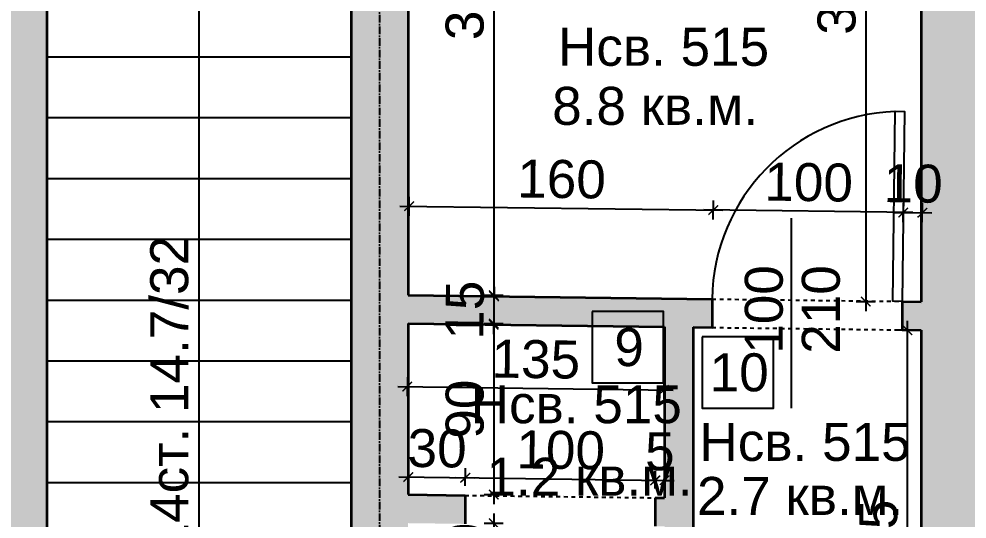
# Model space of a CAD drawing. Header units: inches. Extents: x -72385 to 39588, y -6525 to 66685.
# Drawn here: x -46144.5 to -45645.7, y 2565.9 to 2829.1 of the extents above; entities that cross this region are included whole.
import ezdxf

# ---------------------------------------------------------------- set-up
doc = ezdxf.new("R2010")
doc.units = ezdxf.units.IN
doc.header["$MEASUREMENT"] = 0
doc.linetypes.add('DashDot', pattern=[0.6, 0.4, -0.1, 0, -0.1])
doc.linetypes.add('Hidden', pattern=[0.4, 0.2, -0.2])
for name, color, linetype, lineweight in [('Врати', 251, 'Continuous', 25), ('Изгледни линии', 253, 'Continuous', 25), ('Надписи Hсв', 252, 'Continuous', 25), ('Надписи врати', 252, 'Continuous', 25), ('Надписи коти вътрешни', 252, 'Continuous', 25), ('Надписи нива', 252, 'Continuous', 25), ('Надписи номера на пом.', 252, 'Continuous', 25), ('Надписи площ', 252, 'Continuous', 25), ('Оси', 252, 'DashDot', 25), ('Пунктир', 253, 'Hidden', 25), ('Разрезни линии', 7, 'Continuous', 35), ('Щрих стени', 254, 'Continuous', 25)]:
    doc.layers.add(name, color=color, linetype=linetype, lineweight=lineweight)
doc.styles.add('Arial Regular', font='arial.ttf')
doc.styles.get("Standard").update_dxf_attribs({"font": 'arial.ttf'})
doc.dimstyles.new('Annotative', dxfattribs={"dimscale": 0, "dimtxt": 20, "dimasz": 5, "dimexe": 5, "dimexo": 5, "dimgap": 5, "dimtad": 1, "dimdec": 0, "dimzin": 0, "dimdsep": 46, "dimtxsty": 'Standard', "dimblk": 'ARCHTICK', "dimcen": 5, "dimdle": 5, "dimadec": 0, "dimazin": 0, "dimtfac": 1, "dimtdec": 0, "dimtofl": 0, "dimtmove": 0, "dimatfit": 3, "dimldrblk": 'ARCHTICK', "dimfxl": 5, "dimfxlon": 1, "dimtolj": 1, "dimtzin": 0, "dimarcsym": 1})

# ---------------------------------------------------------------- blocks, each defined once
blk = doc.blocks.new('_ArchTick')
at = {"color": 0, "linetype": 'ByBlock', "const_width": 0.15}
blk.add_lwpolyline([(-0.5, -0.5), (0.5, 0.5)], dxfattribs=at)
blk = doc.blocks.new('*D1851')
at = {"layer": 'Defpoints', "color": 0, "ltscale": 50, "transparency": 16777216}
for p in [(-45939.84, 2998.8), (-45939.84, 2683.77), (-45894.72, 2683.77)]:
    blk.add_point(p, dxfattribs=at)
at = {"layer": 'Надписи коти вътрешни', "color": 0, "lineweight": -2, "ltscale": 50, "transparency": 16777216}
for p, q in [((-45894.72, 3003.8), (-45894.72, 2678.77)), ((-45899.72, 2998.8), (-45889.72, 2998.8)), ((-45899.72, 2683.77), (-45889.72, 2683.77))]:
    blk.add_line(p, q, dxfattribs=at)
at = {"layer": 'Надписи коти вътрешни', "color": 0, "lineweight": -2, "ltscale": 50, "transparency": 16777216, "xscale": 5, "yscale": 5, "zscale": 5}
for p, rotation in [((-45894.72, 2998.8), 90), ((-45894.72, 2683.77), 270)]:
    blk.add_blockref('_ArchTick', p, dxfattribs=dict(at, rotation=rotation))
at = {"layer": 'Надписи коти вътрешни', "color": 0, "ltscale": 50, "transparency": 16777216, "insert": (-45909.94, 2841.28), "char_height": 20, "attachment_point": 5, "rotation": 90}
blk.add_mtext('\\A1;315', dxfattribs=at)
blk = doc.blocks.new('*D1852')
at = {"layer": 'Defpoints', "color": 0, "ltscale": 50, "transparency": 16777216}
for p in [(-45669.84, 3007.86), (-45699.05, 2680.33), (-45669.84, 2680.33)]:
    blk.add_point(p, dxfattribs=at)
at = {"layer": 'Надписи коти вътрешни', "color": 0, "lineweight": -2, "ltscale": 50, "transparency": 16777216}
for p, q in [((-45699.05, 3012.86), (-45699.05, 2675.33)), ((-45694.05, 3007.86), (-45704.05, 3007.86)), ((-45694.05, 2680.33), (-45704.05, 2680.33))]:
    blk.add_line(p, q, dxfattribs=at)
at = {"layer": 'Надписи коти вътрешни', "color": 0, "lineweight": -2, "ltscale": 50, "transparency": 16777216, "xscale": 5, "yscale": 5, "zscale": 5}
for p, rotation in [((-45699.05, 3007.86), 90), ((-45699.05, 2680.33), 270)]:
    blk.add_blockref('_ArchTick', p, dxfattribs=dict(at, rotation=rotation))
at = {"layer": 'Надписи коти вътрешни', "color": 0, "ltscale": 50, "transparency": 16777216, "insert": (-45714.27, 2844.1), "char_height": 20, "attachment_point": 5, "rotation": 90}
blk.add_mtext('\\A1;328', dxfattribs=at)
blk = doc.blocks.new('*D1853')
at = {"layer": 'Defpoints', "color": 0, "ltscale": 50, "transparency": 16777216}
for p in [(-45779.24, 2728.52), (-45939.84, 2683.77), (-45779.84, 2681.73)]:
    blk.add_point(p, dxfattribs=at)
at = {"layer": 'Надписи коти вътрешни', "color": 0, "lineweight": -2, "ltscale": 50, "transparency": 16777216}
for p, q in [((-45939.31, 2725.56), (-45939.18, 2735.56)), ((-45944.24, 2730.63), (-45774.24, 2728.46)), ((-45779.31, 2723.53), (-45779.18, 2733.52))]:
    blk.add_line(p, q, dxfattribs=at)
at = {"layer": 'Надписи коти вътрешни', "color": 0, "lineweight": -2, "ltscale": 50, "transparency": 16777216, "xscale": 5, "yscale": 5, "zscale": 5}
for p, rotation in [((-45939.24, 2730.56), 179.2706286525462), ((-45779.24, 2728.52), 359.2706286525461)]:
    blk.add_blockref('_ArchTick', p, dxfattribs=dict(at, rotation=rotation))
at = {"layer": 'Надписи коти вътрешни', "color": 0, "ltscale": 50, "transparency": 16777216, "insert": (-45859.05, 2744.75), "char_height": 20, "attachment_point": 5, "rotation": 359.2706}
blk.add_mtext('\\A1;160', dxfattribs=at)
blk = doc.blocks.new('*D1782')
at = {"layer": 'Defpoints', "color": 0, "ltscale": 50, "transparency": 16777216}
for p in [(-45779.24, 2728.52), (-45779.84, 2681.73), (-45679.84, 2680.46)]:
    blk.add_point(p, dxfattribs=at)
at = {"layer": 'Надписи коти вътрешни', "color": 0, "lineweight": -2, "ltscale": 50, "transparency": 16777216}
for p, q in [((-45674.24, 2727.19), (-45784.24, 2728.59)), ((-45779.31, 2723.53), (-45779.18, 2733.52)), ((-45679.31, 2722.25), (-45679.18, 2732.25))]:
    blk.add_line(p, q, dxfattribs=at)
at = {"layer": 'Надписи коти вътрешни', "color": 0, "lineweight": -2, "ltscale": 50, "transparency": 16777216, "xscale": 5, "yscale": 5, "zscale": 5}
for p, rotation in [((-45779.24, 2728.52), 179.2706286522878), ((-45679.24, 2727.25), 359.2706286522878)]:
    blk.add_blockref('_ArchTick', p, dxfattribs=dict(at, rotation=rotation))
at = {"layer": 'Надписи коти вътрешни', "color": 0, "ltscale": 50, "transparency": 16777216, "insert": (-45729.05, 2743.1), "char_height": 20, "attachment_point": 5, "rotation": 359.2706}
blk.add_mtext('\\A1;100', dxfattribs=at)
blk = doc.blocks.new('*D1783')
at = {"layer": 'Defpoints', "color": 0, "ltscale": 50, "transparency": 16777216}
for p in [(-45669.24, 2727.12), (-45679.84, 2680.46), (-45669.84, 2680.33)]:
    blk.add_point(p, dxfattribs=at)
at = {"layer": 'Надписи коти вътрешни', "color": 0, "lineweight": -2, "ltscale": 50, "transparency": 16777216}
for p, q in [((-45679.31, 2722.25), (-45679.18, 2732.25)), ((-45669.31, 2722.12), (-45669.18, 2732.12)), ((-45684.24, 2727.32), (-45664.24, 2727.06))]:
    blk.add_line(p, q, dxfattribs=at)
at = {"layer": 'Надписи коти вътрешни', "color": 0, "lineweight": -2, "ltscale": 50, "transparency": 16777216, "xscale": 5, "yscale": 5, "zscale": 5}
for p, rotation in [((-45679.24, 2727.25), 179.2706286551305), ((-45669.24, 2727.12), 359.2706286551305)]:
    blk.add_blockref('_ArchTick', p, dxfattribs=dict(at, rotation=rotation))
at = {"layer": 'Надписи коти вътрешни', "color": 0, "ltscale": 50, "transparency": 16777216, "insert": (-45674.05, 2742.4), "char_height": 20, "attachment_point": 5, "rotation": 359.2706}
blk.add_mtext('\\A1;10', dxfattribs=at)
blk = doc.blocks.new('*D1784')
at = {"layer": 'Defpoints', "color": 0, "ltscale": 50, "transparency": 16777216}
for p in [(-45939.84, 2668.77), (-45939.84, 2578.76), (-45894.72, 2578.76)]:
    blk.add_point(p, dxfattribs=at)
at = {"layer": 'Надписи коти вътрешни', "color": 0, "lineweight": -2, "ltscale": 50, "transparency": 16777216}
for p, q in [((-45894.72, 2673.77), (-45894.72, 2573.76)), ((-45899.72, 2668.77), (-45889.72, 2668.77)), ((-45899.72, 2578.76), (-45889.72, 2578.76))]:
    blk.add_line(p, q, dxfattribs=at)
at = {"layer": 'Надписи коти вътрешни', "color": 0, "lineweight": -2, "ltscale": 50, "transparency": 16777216, "xscale": 5, "yscale": 5, "zscale": 5}
for p, rotation in [((-45894.72, 2668.77), 90), ((-45894.72, 2578.76), 270)]:
    blk.add_blockref('_ArchTick', p, dxfattribs=dict(at, rotation=rotation))
at = {"layer": 'Надписи коти вътрешни', "color": 0, "ltscale": 50, "transparency": 16777216, "insert": (-45909.93, 2623.77), "char_height": 20, "attachment_point": 5, "rotation": 90}
blk.add_mtext('\\A1;90', dxfattribs=at)
blk = doc.blocks.new('*D1785')
at = {"layer": 'Defpoints', "color": 0, "ltscale": 50, "transparency": 16777216}
for p in [(-45909.72, 2587.63), (-45939.84, 2578.76), (-45909.84, 2578.38)]:
    blk.add_point(p, dxfattribs=at)
at = {"layer": 'Надписи коти вътрешни', "color": 0, "lineweight": -2, "ltscale": 50, "transparency": 16777216}
for p, q in [((-45939.77, 2583.76), (-45939.66, 2593.01)), ((-45909.77, 2583.38), (-45909.66, 2592.63)), ((-45944.72, 2588.07), (-45904.72, 2587.56))]:
    blk.add_line(p, q, dxfattribs=at)
at = {"layer": 'Надписи коти вътрешни', "color": 0, "lineweight": -2, "ltscale": 50, "transparency": 16777216, "xscale": 5, "yscale": 5, "zscale": 5}
for p, rotation in [((-45939.72, 2588.01), 179.2706286525466), ((-45909.72, 2587.63), 359.2706286525466)]:
    blk.add_blockref('_ArchTick', p, dxfattribs=dict(at, rotation=rotation))
at = {"layer": 'Надписи коти вътрешни', "color": 0, "ltscale": 50, "transparency": 16777216, "insert": (-45924.53, 2603.04), "char_height": 20, "attachment_point": 5, "rotation": 359.2706}
blk.add_mtext('\\A1;30', dxfattribs=at)
blk = doc.blocks.new('*D1786')
at = {"layer": 'Defpoints', "color": 0, "ltscale": 50, "transparency": 16777216}
for p in [(-45809.71, 2586.31), (-45909.84, 2578.38), (-45809.84, 2577.04)]:
    blk.add_point(p, dxfattribs=at)
at = {"layer": 'Надписи коти вътрешни', "color": 0, "lineweight": -2, "ltscale": 50, "transparency": 16777216}
for p, q in [((-45909.77, 2583.38), (-45909.65, 2592.64)), ((-45809.77, 2582.04), (-45809.65, 2591.31)), ((-45914.71, 2587.71), (-45804.71, 2586.24))]:
    blk.add_line(p, q, dxfattribs=at)
at = {"layer": 'Надписи коти вътрешни', "color": 0, "lineweight": -2, "ltscale": 50, "transparency": 16777216, "xscale": 5, "yscale": 5, "zscale": 5}
for p, rotation in [((-45909.71, 2587.65), 179.2341643252605), ((-45809.71, 2586.31), 359.2341643252604)]:
    blk.add_blockref('_ArchTick', p, dxfattribs=dict(at, rotation=rotation))
at = {"layer": 'Надписи коти вътрешни', "color": 0, "ltscale": 50, "transparency": 16777216, "insert": (-45859.51, 2602.19), "char_height": 20, "attachment_point": 5, "rotation": 359.2342}
blk.add_mtext('\\A1;100', dxfattribs=at)
blk = doc.blocks.new('*D1787')
at = {"layer": 'Defpoints', "color": 0, "ltscale": 50, "transparency": 16777216}
for p in [(-45809.84, 2586.28), (-45809.84, 2577.11), (-45804.84, 2577.04)]:
    blk.add_point(p, dxfattribs=at)
at = {"layer": 'Надписи коти вътрешни', "color": 0, "lineweight": -2, "ltscale": 50, "transparency": 16777216}
for p, q in [((-45809.84, 2582.11), (-45809.84, 2591.28)), ((-45804.84, 2582.04), (-45804.84, 2591.28)), ((-45809.84, 2586.28), (-45814.84, 2586.28)), ((-45804.84, 2586.28), (-45799.84, 2586.28))]:
    blk.add_line(p, q, dxfattribs=at)
at = {"layer": 'Надписи коти вътрешни', "color": 0, "lineweight": -2, "ltscale": 50, "transparency": 16777216, "xscale": 5, "yscale": 5, "zscale": 5}
blk.add_blockref('_ArchTick', (-45809.84, 2586.28), dxfattribs=at)
at = {"layer": 'Надписи коти вътрешни', "color": 0, "lineweight": -2, "ltscale": 50, "transparency": 16777216, "xscale": 5, "yscale": 5, "zscale": 5, "rotation": 180}
blk.add_blockref('_ArchTick', (-45804.84, 2586.28), dxfattribs=at)
at = {"layer": 'Надписи коти вътрешни', "color": 0, "ltscale": 50, "transparency": 16777216, "insert": (-45807.34, 2601.45), "char_height": 20, "attachment_point": 5}
blk.add_mtext('\\A1;5', dxfattribs=at)
blk = doc.blocks.new('*D1792')
at = {"layer": 'Defpoints', "color": 0, "ltscale": 50, "transparency": 16777216}
for p in [(-45939.84, 2563.76), (-45939.84, 2463.75), (-45894.72, 2463.75)]:
    blk.add_point(p, dxfattribs=at)
at = {"layer": 'Надписи коти вътрешни', "color": 0, "lineweight": -2, "ltscale": 50, "transparency": 16777216}
for p, q in [((-45894.72, 2568.76), (-45894.72, 2458.75)), ((-45899.72, 2563.76), (-45889.72, 2563.76)), ((-45899.72, 2463.75), (-45889.72, 2463.75))]:
    blk.add_line(p, q, dxfattribs=at)
at = {"layer": 'Надписи коти вътрешни', "color": 0, "lineweight": -2, "ltscale": 50, "transparency": 16777216, "xscale": 5, "yscale": 5, "zscale": 5}
for p, rotation in [((-45894.72, 2563.76), 90), ((-45894.72, 2463.75), 270)]:
    blk.add_blockref('_ArchTick', p, dxfattribs=dict(at, rotation=rotation))
at = {"layer": 'Надписи коти вътрешни', "color": 0, "ltscale": 50, "transparency": 16777216, "insert": (-45909.93, 2540.62), "char_height": 20, "attachment_point": 5, "rotation": 90}
blk.add_mtext('\\A1;100', dxfattribs=at)
blk = doc.blocks.new('*D1798')
at = {"layer": 'Defpoints', "color": 0, "ltscale": 50, "transparency": 16777216}
for p in [(-45939.84, 2668.77), (-45804.84, 2667.05), (-45805.26, 2633.89)]:
    blk.add_point(p, dxfattribs=at)
at = {"layer": 'Надписи коти вътрешни', "color": 0, "lineweight": -2, "ltscale": 50, "transparency": 16777216}
for p, q in [((-45940.2, 2640.61), (-45940.32, 2630.61)), ((-45805.2, 2638.89), (-45805.32, 2628.89)), ((-45945.26, 2635.67), (-45800.26, 2633.82))]:
    blk.add_line(p, q, dxfattribs=at)
at = {"layer": 'Надписи коти вътрешни', "color": 0, "lineweight": -2, "ltscale": 50, "transparency": 16777216, "xscale": 5, "yscale": 5, "zscale": 5}
for p, rotation in [((-45940.26, 2635.61), 179.2706286525417), ((-45805.26, 2633.89), 359.2706286525417)]:
    blk.add_blockref('_ArchTick', p, dxfattribs=dict(at, rotation=rotation))
at = {"layer": 'Надписи коти вътрешни', "color": 0, "ltscale": 50, "transparency": 16777216, "insert": (-45872.57, 2649.96), "char_height": 20, "attachment_point": 5, "rotation": 359.2706}
blk.add_mtext('\\A1;135', dxfattribs=at)
blk = doc.blocks.new('*D1800')
at = {"layer": 'Defpoints', "color": 0, "ltscale": 50, "transparency": 16777216}
for p in [(-45677.06, 2665.33), (-45669.84, 2665.33), (-45669.84, 2440.31)]:
    blk.add_point(p, dxfattribs=at)
at = {"layer": 'Надписи коти вътрешни', "color": 0, "lineweight": -2, "ltscale": 50, "transparency": 16777216}
for p, q in [((-45677.06, 2435.31), (-45677.06, 2670.33)), ((-45674.84, 2665.33), (-45682.06, 2665.33)), ((-45674.84, 2440.31), (-45682.06, 2440.31))]:
    blk.add_line(p, q, dxfattribs=at)
at = {"layer": 'Надписи коти вътрешни', "color": 0, "lineweight": -2, "ltscale": 50, "transparency": 16777216, "xscale": 5, "yscale": 5, "zscale": 5}
for p, rotation in [((-45677.06, 2665.33), 90), ((-45677.06, 2440.31), 270)]:
    blk.add_blockref('_ArchTick', p, dxfattribs=dict(at, rotation=rotation))
at = {"layer": 'Надписи коти вътрешни', "color": 0, "ltscale": 50, "transparency": 16777216, "insert": (-45692.27, 2552.82), "char_height": 20, "attachment_point": 5, "rotation": 90}
blk.add_mtext('\\A1;225', dxfattribs=at)
blk = doc.blocks.new('*D8095')
at = {"layer": 'Defpoints', "color": 0, "ltscale": 10, "transparency": 16777216}
for p in [(-45906.51, 2683.35), (-45906.7, 2668.35), (-45894.79, 2668.2)]:
    blk.add_point(p, dxfattribs=at)
at = {"layer": 'Надписи коти вътрешни', "color": 0, "lineweight": -2, "ltscale": 10, "transparency": 16777216}
for p, q in [((-45894.54, 2688.19), (-45894.85, 2663.2)), ((-45899.6, 2683.26), (-45889.6, 2683.13)), ((-45899.79, 2668.26), (-45889.79, 2668.13))]:
    blk.add_line(p, q, dxfattribs=at)
at = {"layer": 'Надписи коти вътрешни', "color": 0, "lineweight": -2, "ltscale": 10, "transparency": 16777216, "xscale": 5, "yscale": 5, "zscale": 5}
for p, rotation in [((-45894.6, 2683.19), 89.27062865254923), ((-45894.79, 2668.2), 269.2706286525492)]:
    blk.add_blockref('_ArchTick', p, dxfattribs=dict(at, rotation=rotation))
at = {"layer": 'Надписи коти вътрешни', "color": 0, "ltscale": 10, "transparency": 16777216, "insert": (-45909.91, 2675.89), "char_height": 20, "attachment_point": 5, "rotation": 89.2706}
blk.add_mtext('\\A1;15', dxfattribs=at)

msp = doc.modelspace()

# ---------------------------------------------------------------- hatches: boundary and pattern name
at = {"layer": 'Щрих стени', "ltscale": 10}
h = msp.add_hatch(color=256, dxfattribs=at)
h.dxf.hatch_style = 1
h.paths.add_polyline_path([(-47202.34, 2224.8), (-47139.84, 2224.01), (-47139.84, 2429.03), (-47039.84, 2427.75), (-47039.84, 2457.75), (-47139.84, 2459.03), (-47139.84, 3016.57), (-47137.34, 3016.54), (-47137.34, 3061.54), (-47202.34, 3062.37)])
h.paths.add_polyline_path([(-46749.84, 2424.06), (-46749.84, 2454.06), (-46839.84, 2455.21), (-46839.84, 3022.75), (-46837.34, 3022.72), (-46837.34, 3057.73), (-46872.34, 3058.17), (-46872.34, 3023.17), (-46869.84, 3023.14), (-46869.84, 2455.59), (-46939.84, 2456.48), (-46939.84, 2426.48)])
h.paths.add_polyline_path([(-46539.84, 2421.39), (-46539.84, 3006.43), (-46537.34, 3006.4), (-46537.34, 3073.91), (-46572.34, 3074.35), (-46572.34, 3006.85), (-46569.84, 3006.82), (-46569.84, 2471.77), (-46589.84, 2472.03), (-46589.84, 2452.03), (-46649.84, 2452.79), (-46649.84, 2422.79)])
h.paths.add_polyline_path([(-46349.84, 2448.97), (-46349.84, 2814), (-46159.84, 2811.58), (-46159.84, 2446.55), (-46179.84, 2446.81), (-46179.84, 2416.8), (-46129.84, 2416.17), (-46129.84, 2841.2), (-46379.84, 2844.38), (-46379.84, 2419.35), (-46339.84, 2418.84), (-46339.84, 2448.84)])
h.paths.add_polyline_path([(-46379.84, 3004.4), (-46349.84, 3004.02), (-46349.84, 3071.52), (-46379.84, 3071.9)])
h.paths.add_polyline_path([(-46129.84, 3068.72), (-46159.84, 3069.1), (-46159.84, 3001.6), (-46129.84, 3001.21)])
h.paths.add_polyline_path([(-45937.34, 3066.27), (-45972.34, 3066.72), (-45972.34, 2999.21), (-45969.84, 2999.18), (-45969.84, 2414.13), (-45909.84, 2413.37), (-45909.84, 2443.37), (-45919.84, 2443.5), (-45919.84, 2463.5), (-45939.84, 2463.75), (-45939.84, 2563.76), (-45909.84, 2563.38), (-45909.84, 2578.38), (-45939.84, 2578.76), (-45939.84, 2668.77), (-45804.84, 2667.05), (-45804.84, 2577.04), (-45809.84, 2577.11), (-45809.84, 2562.11), (-45804.84, 2562.04), (-45804.84, 2442.03), (-45809.84, 2442.1), (-45809.84, 2412.09), (-45779.84, 2411.71), (-45779.84, 2441.71), (-45789.84, 2441.84), (-45789.84, 2666.86), (-45779.84, 2666.73), (-45779.84, 2681.73), (-45939.84, 2683.77), (-45939.84, 2998.8), (-45937.34, 2998.76)])
h.paths.add_polyline_path([(-45669.84, 2680.33), (-45679.84, 2680.46), (-45679.84, 2665.46), (-45669.84, 2665.33), (-45669.84, 2440.31), (-45679.84, 2440.44), (-45679.84, 2410.44), (-45549.84, 2408.78), (-45549.84, 2438.79), (-45639.84, 2439.93), (-45639.84, 3007.48), (-45637.34, 3007.45), (-45637.34, 3042.45), (-45672.34, 3042.89), (-45672.34, 3007.89), (-45669.84, 3007.86)])
h.paths.add_polyline_path([(-45449.84, 2437.51), (-45449.84, 2407.51), (-45369.84, 2406.49), (-45369.84, 2366.49), (-45339.84, 2366.11), (-45339.84, 2418.61), (-45319.84, 2418.36), (-45319.84, 2443.36), (-45339.84, 2443.61), (-45339.84, 2993.66), (-45337.34, 2993.63), (-45337.34, 3038.63), (-45372.34, 3039.08), (-45372.34, 2994.07), (-45369.84, 2994.04), (-45369.84, 2436.49)])
h.paths.add_polyline_path([(-45369.84, 1736.44), (-45429.84, 1737.2), (-45429.84, 1607.19), (-45369.84, 1606.43), (-45369.84, 1248.9), (-45372.34, 1248.93), (-45372.34, 1203.93), (-45337.34, 1203.48), (-45337.34, 1248.48), (-45339.84, 1248.52), (-45339.84, 1798.56), (-45319.84, 1798.31), (-45319.84, 1828.31), (-45339.84, 1828.56), (-45339.84, 1978.58), (-45314.84, 1978.26), (-45314.84, 1983.26), (-45339.84, 1983.58), (-45339.84, 2026.08), (-45369.84, 2026.46), (-45369.84, 1846.45), (-45389.84, 1846.7), (-45389.84, 1836.7), (-45449.84, 1837.46), (-45449.84, 1807.46), (-45369.84, 1806.44)])
h.paths.add_polyline_path([(-45669.84, 1242.72), (-45672.34, 1242.75), (-45672.34, 1207.75), (-45637.34, 1207.3), (-45637.34, 1242.3), (-45639.84, 1242.33), (-45639.84, 1809.88), (-45549.84, 1808.74), (-45549.84, 1838.74), (-46049.84, 1845.1), (-46049.84, 1815.1), (-45669.84, 1810.26)])
h.paths.add_polyline_path([(-46572.34, 1821.75), (-46572.34, 1796.75), (-46537.34, 1796.3), (-46537.34, 1821.31), (-46149.84, 1816.37), (-46149.84, 1846.38), (-46649.84, 1852.74), (-46649.84, 1822.74)])
h.paths.add_polyline_path([(-46839.84, 1825.16), (-46749.84, 1824.01), (-46749.84, 1854.01), (-46949.84, 1856.56), (-46949.84, 1826.56), (-46869.84, 1825.54), (-46869.84, 1257.99), (-46872.34, 1258.03), (-46872.34, 1223.02), (-46837.34, 1222.58), (-46837.34, 1257.58), (-46839.84, 1257.61)])
h.paths.add_polyline_path([(-47139.84, 1828.98), (-47049.84, 1827.83), (-47049.84, 1857.83), (-47119.84, 1858.72), (-47119.84, 1868.73), (-47139.84, 1868.98), (-47139.84, 2064), (-47202.34, 2064.79), (-47202.34, 1849.77), (-47212.34, 1849.9), (-47212.34, 1829.9), (-47202.34, 1829.77), (-47202.34, 1227.22), (-47137.34, 1226.4), (-47137.34, 1271.4), (-47139.84, 1271.43)])
h.paths.add_polyline_path([(-46537.34, 1218.76), (-46537.34, 1253.76), (-46572.34, 1254.21), (-46572.34, 1219.2)])
h.paths.add_polyline_path([(-46272.34, 1215.38), (-46237.34, 1214.94), (-46237.34, 1299.95), (-46272.34, 1300.39)])
h.paths.add_polyline_path([(-45972.34, 1246.57), (-45972.34, 1211.56), (-45937.34, 1211.12), (-45937.34, 1246.12)], flags=17)

# ---------------------------------------------------------------- linework, layer by layer
at = {"layer": 'Врати', "ltscale": 50}
msp.add_lwpolyline([(-45679.84, 2680.46), (-45684.84, 2680.52), (-45683.56, 2780.52), (-45678.56, 2780.45)], close=True, dxfattribs=at)
msp.add_arc((-45679.84, 2680.46), 100, 92.1366, 179.2706, dxfattribs=at)
at = {"layer": 'Изгледни линии', "ltscale": 50}
for p, q in [((-46129.84, 2809.2), (-45969.84, 2809.2)), ((-46129.84, 2777.2), (-45969.84, 2777.2)), ((-46129.84, 2745.2), (-45969.84, 2745.2)), ((-46129.84, 2713.2), (-45969.84, 2713.2)), ((-46129.84, 2681.2), (-45969.84, 2681.2)), ((-46129.84, 2649.2), (-45969.84, 2649.2)), ((-46129.84, 2617.2), (-45969.84, 2617.2)), ((-46129.84, 2585.2), (-45969.84, 2585.2))]:
    msp.add_line(p, q, dxfattribs=at)
at = {"layer": 'Надписи врати', "ltscale": 50}
msp.add_line((-45738.13, 2624.26), (-45738.13, 2724.26), dxfattribs=at)
at = {"layer": 'Надписи нива', "ltscale": 50}
msp.add_line((-46049.84, 2841.2), (-46049.84, 2425.2), dxfattribs=at)
at = {"layer": 'Надписи номера на пом.', "ltscale": 50}
for points in [[(-45842.92, 2675.11), (-45842.92, 2637.61), (-45805.42, 2637.61), (-45805.42, 2675.11)], [(-45785, 2661.84), (-45785, 2624.34), (-45747.5, 2624.34), (-45747.5, 2661.84)]]:
    msp.add_lwpolyline(points, close=True, dxfattribs=at)
at = {"layer": 'Оси', "ltscale": 10}
msp.add_line((-45954.84, 3429.02), (-45954.84, 828.81), dxfattribs=at)
at = {"layer": 'Пунктир', "ltscale": 10}
for p, q in [((-45779.84, 2681.73), (-45679.84, 2680.46)), ((-45779.84, 2666.73), (-45679.84, 2665.46)), ((-45909.84, 2578.38), (-45809.84, 2577.11))]:
    msp.add_line(p, q, dxfattribs=at)
at = {"layer": 'Разрезни линии', "ltscale": 50}
for p, q in [((-45669.84, 3007.86), (-45669.84, 2680.33)), ((-45969.84, 2999.18), (-45969.84, 2414.13)), ((-45939.84, 2998.8), (-45939.84, 2683.77)), ((-46129.84, 2841.2), (-46129.84, 2416.17)), ((-45939.84, 2683.77), (-45779.84, 2681.73)), ((-45779.84, 2681.73), (-45779.84, 2666.73)), ((-45679.84, 2680.46), (-45679.84, 2665.46)), ((-45679.84, 2680.46), (-45669.84, 2680.33)), ((-45939.84, 2668.77), (-45804.84, 2667.05)), ((-45939.84, 2668.77), (-45939.84, 2578.76)), ((-45804.84, 2667.05), (-45804.84, 2577.04)), ((-45789.84, 2666.86), (-45789.84, 2441.84)), ((-45789.84, 2666.86), (-45779.84, 2666.73)), ((-45679.84, 2665.46), (-45669.84, 2665.33)), ((-45669.84, 2665.33), (-45669.84, 2440.31)), ((-45939.84, 2578.76), (-45909.84, 2578.38)), ((-45909.84, 2578.38), (-45909.84, 2563.38)), ((-45809.84, 2577.11), (-45809.84, 2562.11)), ((-45809.84, 2577.11), (-45804.84, 2577.04))]:
    msp.add_line(p, q, dxfattribs=at)

# ---------------------------------------------------------------- texts
at = {"layer": 'Надписи Hсв', "ltscale": 100, "char_height": 20, "width": 180.4891, "attachment_point": 1, "style": 'Arial Regular'}
for insert in [(-45860.95, 2824.46), (-45906.87, 2636.34), (-45786.51, 2616.54)]:
    msp.add_mtext('\\pxt8;Hсв. 515', dxfattribs=dict(at, insert=insert))
at = {"layer": 'Надписи врати', "ltscale": 100, "char_height": 20, "width": 180.4891, "attachment_point": 1, "rotation": 90, "style": 'Arial Regular'}
for s, insert in [('100', (-45762.65, 2652.92)), ('210', (-45732.65, 2652.92))]:
    msp.add_mtext(s, dxfattribs=dict(at, insert=insert))
at = {"layer": 'Надписи нива', "ltscale": 100, "insert": (-46075.48, 2548.35), "char_height": 20, "width": 180.4891, "attachment_point": 1, "rotation": 90, "style": 'Arial Regular'}
msp.add_mtext('14ст. 14.7/32', dxfattribs=at)
at = {"layer": 'Надписи номера на пом.', "ltscale": 100, "char_height": 20, "width": 180.4891, "attachment_point": 1, "style": 'Arial Regular'}
for s, insert in [('\\pxqc;9', (-45913.78, 2666.42)), ('\\pxqc;10', (-45855.85, 2653.15))]:
    msp.add_mtext(s, dxfattribs=dict(at, insert=insert))
at = {"layer": 'Надписи площ', "ltscale": 100, "char_height": 20, "width": 180.4891, "attachment_point": 1, "style": 'Arial Regular'}
for s, insert in [('8.8 кв.м.', (-45864.01, 2793.39)), ('1.2 кв.м.', (-45898.58, 2598.2)), ('2.7 кв.м.', (-45787.8, 2588.09))]:
    msp.add_mtext(s, dxfattribs=dict(at, insert=insert))

# ---------------------------------------------------------------- dimensions: what is measured, and where the dimension line sits
at = {"layer": 'Надписи коти вътрешни', "ltscale": 50}
for base, p1, p2, picture, middle in [((-45699.05, 2680.33), (-45669.84, 3007.86), (-45669.84, 2680.33), '*D1852', (-45714.27, 2844.1)), ((-45894.72, 2683.77), (-45939.84, 2998.8), (-45939.84, 2683.77), '*D1851', (-45909.94, 2841.28)), ((-45677.06, 2665.33), (-45669.84, 2440.31), (-45669.84, 2665.33), '*D1800', (-45692.27, 2552.82))]:
    dim = msp.add_linear_dim(base=base, p1=p1, p2=p2, angle=90, dimstyle='Annotative', override={"dimscale": 0, "dimtix": 0, "dimtofl": 0, "dimtmove": 0, "dimatfit": 3}, dxfattribs=at)
    dim.commit()
    dim.dimension.update_dxf_attribs({"geometry": picture, "text_midpoint": middle})
for p1, p2, distance, picture, middle in [((-45939.84, 2683.77), (-45779.84, 2681.73), 46.79, '*D1853', (-45859.05, 2744.75)), ((-45679.84, 2680.46), (-45779.84, 2681.73), -46.79, '*D1782', (-45729.05, 2743.1)), ((-45939.84, 2668.77), (-45939.84, 2578.76), 45.12, '*D1784', (-45909.93, 2623.77)), ((-45939.84, 2668.77), (-45804.84, 2667.05), -33.17, '*D1798', (-45872.57, 2649.96)), ((-45909.84, 2578.38), (-45809.84, 2577.04), 9.27, '*D1786', (-45859.51, 2602.19))]:
    dim = msp.add_aligned_dim(p1=p1, p2=p2, distance=distance, dimstyle='Annotative', override={"dimscale": 0, "dimtix": 0, "dimtofl": 0, "dimtmove": 0, "dimatfit": 3}, dxfattribs=at)
    dim.commit()
    dim.dimension.update_dxf_attribs({"geometry": picture, "text_midpoint": middle})
for base, p1, p2, angle, picture, middle, dimtype in [((-45669.24, 2727.12), (-45679.84, 2680.46), (-45669.84, 2680.33), 359.2706, '*D1783', (-45674.24, 2727.19), 129), ((-45909.72, 2587.63), (-45939.84, 2578.76), (-45909.84, 2578.38), 359.2706, '*D1785', (-45924.72, 2587.82), 129), ((-45894.72, 2463.75), (-45939.84, 2563.76), (-45939.84, 2463.75), 90, '*D1792', (-45894.72, 2540.62), 128)]:
    dim = msp.add_linear_dim(base=base, p1=p1, p2=p2, angle=angle, dimstyle='Annotative', override={"dimscale": 0, "dimtix": 0, "dimtofl": 0, "dimtmove": 0, "dimatfit": 3}, dxfattribs=at)
    dim.commit()
    dim.dimension.update_dxf_attribs({"geometry": picture, "text_midpoint": middle, "dimtype": dimtype})
at = {"layer": 'Надписи коти вътрешни', "ltscale": 10}
dim = msp.add_linear_dim(base=(-45894.79, 2668.2), p1=(-45906.51, 2683.35), p2=(-45906.7, 2668.35), angle=269.2706, dimstyle='Annotative', override={"dimscale": 0, "dimtix": 0, "dimtofl": 0, "dimtmove": 0, "dimatfit": 3}, dxfattribs=at)
dim.commit()
dim.dimension.update_dxf_attribs({"geometry": '*D8095', "text_midpoint": (-45894.7, 2675.7), "dimtype": 129})
at = {"layer": 'Надписи коти вътрешни', "ltscale": 50}
dim = msp.add_linear_dim(base=(-45809.84, 2586.28), p1=(-45804.84, 2577.04), p2=(-45809.84, 2577.11), dimstyle='Annotative', override={"dimscale": 0, "dimtix": 0, "dimtofl": 0, "dimtmove": 0, "dimatfit": 3}, dxfattribs=at)
dim.commit()
dim.dimension.update_dxf_attribs({"geometry": '*D1787', "text_midpoint": (-45807.34, 2586.28), "dimtype": 128})

doc.saveas('drawing.dxf')
